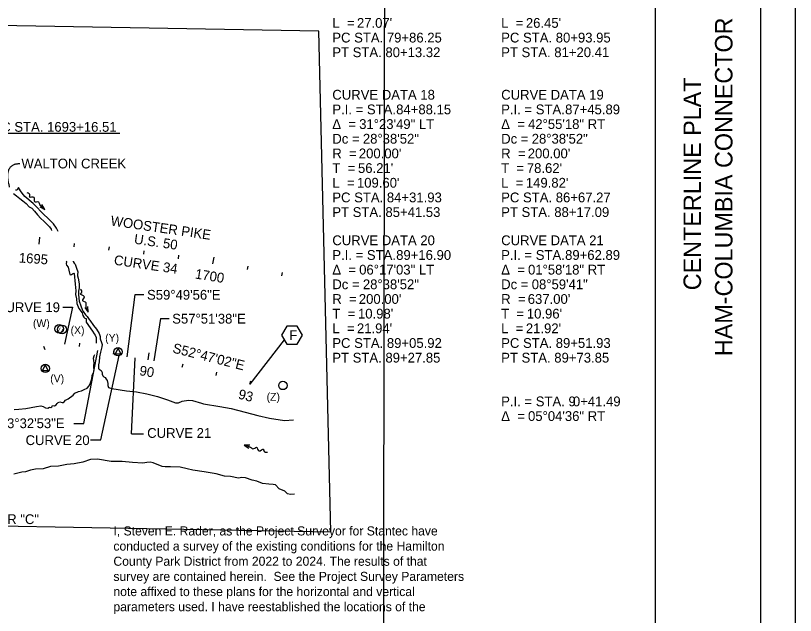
# Model space of a CAD drawing. Extents: x -9.2 to 34, y -2.2 to 22.
# Drawn here: x 22.85 to 34, y 5.52 to 14.11 of the extents above; entities that cross this region are included whole.
import ezdxf

# ---------------------------------------------------------------- set-up
doc = ezdxf.new("R2010")
doc.units = 0
for name, color, linetype in [('BD_P_Text', 7, 'Continuous'), ('DV_X_Corp_Line', 7, 'Continuous'), ('DV_X_Property_Line', 7, 'Continuous'), ('DV_X_Section_VMS_Line', 7, 'Continuous'), ('DV_X_Text', 7, 'Continuous'), ('GE_P_Alignment_100_Bearings', 7, 'Continuous'), ('GE_P_Alignment_100_Curve_Data', 7, 'Continuous'), ('GE_P_Alignment_100_Stations', 7, 'Continuous'), ('GE_X_Alignment_100_Bearings', 7, 'Continuous'), ('GE_X_Alignment_100_Stations', 7, 'Continuous'), ('HY_X_Water_Edge', 7, 'Continuous'), ('RD_P_Text', 7, 'Continuous'), ('RW_X_CL', 7, 'Continuous'), ('RW_X_Esmt_SW', 7, 'Continuous'), ('RW_X_Esmt_U', 7, 'Continuous'), ('RW_X_Text', 7, 'Continuous'), ('ser-work', 7, 'Continuous'), ('SV_P_Mon_Cells_Set', 7, 'Continuous'), ('SV_X_Mon_Cells_Found', 7, 'Continuous')]:
    doc.layers.add(name, color=color, linetype=linetype)

msp = doc.modelspace()

# ---------------------------------------------------------------- linework, layer by layer
at = {"layer": 'BD_P_Text'}
msp.add_lwpolyline([(26.949, 9.532), (26.874, 9.662), (26.724, 9.662), (26.649, 9.532), (26.724, 9.402), (26.874, 9.402)], close=True, dxfattribs=at)
at = {"layer": 'DV_X_Corp_Line'}
for p, q in [((24.339, 12.425), (24.339, 12.425)), ((23.661, 9.931), (23.661, 9.931)), ((24.919, 9.769), (24.919, 9.769)), ((23.822, 8.269), (23.822, 8.269)), ((24.064, 8.032), (24.064, 8.032))]:
    msp.add_line(p, q, dxfattribs=at)
at = {"layer": 'DV_X_Section_VMS_Line'}
for p, q in [((23.265, 11.33), (23.222, 11.401)), ((23.193, 11.37), (23.265, 11.33)), ((23.839, 9.93), (23.884, 9.861)), ((23.884, 9.861), (23.879, 9.944)), ((26.197, 7.956), (26.114, 7.958)), ((26.114, 7.958), (26.185, 7.915))]:
    msp.add_line(p, q, dxfattribs=at)
for points in [[(23.265, 11.33), (23.205, 11.388), (23.187, 11.416), (23.177, 11.436), (23.121, 11.439), (23.114, 11.502), (23.045, 11.511), (23.053, 11.535), (23.013, 11.572)], [(23.884, 9.861), (23.858, 9.94), (23.855, 9.974), (23.855, 9.996), (23.807, 10.024), (23.831, 10.083), (23.774, 10.124), (23.792, 10.141), (23.774, 10.193)], [(26.114, 7.958), (26.194, 7.934), (26.223, 7.918), (26.241, 7.905), (26.292, 7.928), (26.327, 7.875), (26.392, 7.899), (26.397, 7.874), (26.45, 7.859)]]:
    msp.add_spline(points, degree=3, dxfattribs=at)
at = {"layer": 'DV_X_Text'}
msp.add_lwpolyline([(18.276, 14.043), (16.086, 17.097), (11.768, 16.791), (8.473, 17.571), (6.946, 17.389), (5.747, 14.096), (6.821, 5.653), (16.646, 5.717), (18.934, 6.871), (27.356, 6.717), (27.182, 13.883)], close=True, dxfattribs=at)
at = {"layer": 'GE_P_Alignment_100_Bearings'}
for p, q in [((22.327, 12.425), (24.339, 12.425)), ((24.444, 9.224), (24.555, 10.113)), ((24.555, 10.113), (24.681, 10.113)), ((23.523, 9.931), (23.661, 9.931)), ((23.661, 9.931), (23.546, 9.401)), ((24.919, 9.769), (24.823, 9.167)), ((24.919, 9.769), (25.042, 9.769)), ((26.686, 9.467), (26.199, 8.83)), ((23.822, 8.269), (24.024, 9.311)), ((24.064, 8.032), (24.33, 9.24)), ((24.504, 8.118), (24.558, 9.209)), ((23.678, 8.269), (23.822, 8.269)), ((23.92, 8.032), (24.064, 8.032)), ((24.504, 8.118), (24.677, 8.118))]:
    msp.add_line(p, q, dxfattribs=at)
at = {"layer": 'GE_P_Alignment_100_Stations'}
for p, q in [((23.76, 9.371), (23.768, 9.42)), ((23.268, 9.321), (23.251, 9.368)), ((24.247, 9.258), (24.259, 9.307)), ((24.741, 9.18), (24.757, 9.279)), ((25.229, 9.076), (25.242, 9.124)), ((25.714, 8.953), (25.726, 9.002)), ((26.199, 8.83), (26.211, 8.879))]:
    msp.add_line(p, q, dxfattribs=at)
at = {"layer": 'GE_X_Alignment_100_Stations'}
for p, q in [((23.186, 10.834), (23.193, 10.933)), ((23.685, 10.795), (23.689, 10.845)), ((24.182, 10.747), (24.188, 10.797)), ((24.679, 10.691), (24.685, 10.741)), ((25.175, 10.626), (25.182, 10.676)), ((25.67, 10.553), (25.685, 10.651)), ((26.163, 10.47), (26.171, 10.52)), ((26.654, 10.38), (26.664, 10.429))]:
    msp.add_line(p, q, dxfattribs=at)
at = {"layer": 'HY_X_Water_Edge'}
for points in [[(23.457, 11.016), (23.434, 11.062), (23.387, 11.127), (23.339, 11.179), (23.221, 11.289), (23.142, 11.373), (23.098, 11.417), (22.981, 11.517), (22.94, 11.564), (22.915, 11.6), (22.902, 11.621), (22.889, 11.645), (22.868, 11.613), (22.862, 11.61), (22.859, 11.609), (22.848, 11.609)], [(22.817, 11.562), (22.861, 11.527), (22.906, 11.489), (22.951, 11.455), (22.996, 11.415), (23.043, 11.369), (23.078, 11.348), (23.118, 11.307), (23.159, 11.254), (23.207, 11.2), (23.249, 11.163), (23.295, 11.121), (23.333, 11.082), (23.355, 11.049), (23.36, 11.029)], [(23.571, 10.598), (23.576, 10.587), (23.568, 10.555), (23.575, 10.536), (23.598, 10.508), (23.61, 10.465), (23.623, 10.399), (23.63, 10.397), (23.646, 10.403), (23.66, 10.41), (23.671, 10.417), (23.682, 10.419), (23.684, 10.413), (23.7, 10.263), (23.709, 10.169), (23.704, 10.112), (23.719, 10.05), (23.725, 9.985), (23.753, 9.912), (23.798, 9.85), (23.81, 9.814), (23.823, 9.79), (23.835, 9.777), (23.858, 9.773), (23.858, 9.719), (23.948, 9.591), (23.972, 9.552), (23.984, 9.533), (23.997, 9.498), (24.001, 9.443), (24, 9.419)], [(23.67, 10.59), (23.672, 10.585), (23.685, 10.563), (23.698, 10.547), (23.716, 10.493), (23.736, 10.439), (23.733, 10.398), (23.733, 10.38), (23.744, 10.347), (23.756, 10.267), (23.756, 10.211), (23.747, 10.16), (23.746, 10.108), (23.756, 10.021), (23.778, 9.951), (23.799, 9.901), (23.812, 9.87), (23.845, 9.824), (23.871, 9.799), (23.888, 9.771), (23.897, 9.758), (23.911, 9.745), (23.963, 9.672), (24.006, 9.616), (24.04, 9.557), (24.057, 9.514), (24.058, 9.48), (24.076, 9.425), (24.083, 9.398), (24.081, 9.365), (24.063, 9.287), (24.048, 9.22), (24.043, 9.152), (24.035, 9.106), (24.034, 9.055), (24.042, 9.045), (24.07, 9.027), (24.085, 9), (24.087, 8.976), (24.097, 8.95), (24.109, 8.936), (24.126, 8.927), (24.141, 8.903), (24.155, 8.884), (24.166, 8.842), (24.167, 8.811), (24.177, 8.783), (24.188, 8.776), (24.224, 8.77), (24.431, 8.737), (24.576, 8.723), (24.726, 8.691), (24.875, 8.654), (25.02, 8.605), (25.132, 8.563), (25.178, 8.565), (25.23, 8.585), (25.318, 8.601), (25.378, 8.597), (25.507, 8.558), (25.534, 8.55), (25.768, 8.513), (25.931, 8.48), (26.13, 8.43), (26.311, 8.382), (26.479, 8.345), (26.695, 8.311), (26.82, 8.319)], [(23.97, 9.041), (23.966, 9.062), (23.965, 9.1), (23.972, 9.129), (23.967, 9.168), (23.962, 9.205), (23.973, 9.237), (23.978, 9.257)], [(22.827, 8.47), (22.895, 8.471), (22.993, 8.483), (23.147, 8.512), (23.208, 8.521), (23.239, 8.513), (23.277, 8.493), (23.309, 8.488), (23.332, 8.501), (23.351, 8.499), (23.364, 8.508), (23.375, 8.524), (23.405, 8.522), (23.429, 8.537), (23.442, 8.552), (23.454, 8.568), (23.479, 8.578), (23.512, 8.568), (23.528, 8.569), (23.543, 8.579), (23.561, 8.603), (23.597, 8.619), (23.672, 8.673), (23.693, 8.702), (23.745, 8.725), (23.789, 8.737), (23.826, 8.754), (23.872, 8.775), (23.898, 8.806), (23.917, 8.852), (23.937, 8.905), (23.94, 8.957), (23.956, 8.986), (23.968, 9.008), (23.971, 9.036)], [(26.837, 7.258), (26.781, 7.253), (26.735, 7.259), (26.696, 7.299), (26.618, 7.332), (26.566, 7.388), (26.532, 7.395), (26.469, 7.399), (26.377, 7.408), (26.295, 7.441), (26.229, 7.457), (26.134, 7.492), (26.085, 7.494), (26.034, 7.486), (25.919, 7.507), (25.835, 7.515), (25.717, 7.545), (25.543, 7.578), (25.381, 7.6), (25.3, 7.62), (25.201, 7.642), (25.063, 7.646), (24.984, 7.646), (24.942, 7.652), (24.816, 7.703), (24.771, 7.714), (24.725, 7.707), (24.668, 7.702), (24.52, 7.711), (24.373, 7.722), (24.212, 7.726), (24.019, 7.758), (23.918, 7.751), (23.808, 7.715), (23.687, 7.688), (23.581, 7.68), (23.461, 7.655), (23.347, 7.651), (23.242, 7.62), (23.13, 7.615), (23.061, 7.601), (22.987, 7.575), (22.935, 7.573), (22.823, 7.544)]]:
    msp.add_lwpolyline(points, dxfattribs=at)
at = {"layer": 'RW_X_CL'}
msp.add_line((32, 0.5), (32, 21.5), dxfattribs=at)
msp.add_lwpolyline([(1.5, 21.5), (33.5, 21.5), (33.5, 0.5), (1.5, 0.5)], close=True, dxfattribs=at)
at = {"layer": 'RW_X_Esmt_SW'}
msp.add_lwpolyline([(0, 0), (34, 0), (34, 22), (0, 22)], close=True, dxfattribs=at)
at = {"layer": 'RW_X_Esmt_U'}
msp.add_lwpolyline([(28.133, 18.466), (5.633, 18.5), (5.61, 3.5), (28.11, 3.466)], close=True, dxfattribs=at)
at = {"layer": 'RW_X_Text'}
msp.add_open_spline([(22.762, 11.651), (22.672, 11.987), (22.906, 11.989)], degree=2, dxfattribs=at)
at = {"layer": 'SV_P_Mon_Cells_Set'}
for points in [[(24.354, 9.263), (24.312, 9.347), (24.271, 9.263)], [(23.314, 9.025), (23.272, 9.109), (23.23, 9.025)]]:
    msp.add_lwpolyline(points, close=True, dxfattribs=at)
for centre in [(24.312, 9.294), (23.272, 9.056)]:
    msp.add_circle(centre, 0.06, dxfattribs=at)
at = {"layer": 'SV_X_Mon_Cells_Found'}
for centre, radius in [((23.47, 9.623), 0.0635), ((23.511, 9.614), 0.0635), ((26.671, 8.812), 0.06), ((26.671, 8.812), 0.06)]:
    msp.add_circle(centre, radius, dxfattribs=at)

# ---------------------------------------------------------------- texts
at = {"layer": 'BD_P_Text'}
msp.add_text('F', height=0.14, rotation=0, dxfattribs=at).set_placement((26.761, 9.462))
at = {"layer": 'DV_X_Property_Line'}
for s, p in [('I, Steven E. Rader, as the Project Surveyor for Stantec have ', (24.246, 6.665)), ('conducted a survey of the existing conditions for the Hamilton ', (24.246, 6.448)), ('County Park District from 2022 to 2024. The results of that ', (24.246, 6.231)), ('survey are contained herein.  See the Project Survey Parameters ', (24.246, 6.014)), ('note affixed to these plans for the horizontal and vertical ', (24.246, 5.797)), ('parameters used. I have reestablished the locations of the ', (24.246, 5.58))]:
    msp.add_text(s, height=0.13, dxfattribs=at).set_placement(p)
at = {"layer": 'GE_P_Alignment_100_Bearings'}
for s, p in [('PC STA. 1693+16.51', (22.517, 12.444)), ('S59°49\'56"E', (24.727, 10.04)), ('CURVE 19', (22.566, 9.862)), ('S57°51\'38"E', (25.087, 9.698)), ('S53°32\'53"E', (22.496, 8.201)), ('CURVE 21', (24.729, 8.062)), ('CURVE 20', (22.99, 7.959))]:
    msp.add_text(s, height=0.14, dxfattribs=at).set_placement(p)
msp.add_text('S52°47\'02"E', height=0.14, rotation=345.803, dxfattribs=at).set_placement((25.083, 9.285))
at = {"layer": 'GE_P_Alignment_100_Curve_Data'}
for s, p in [('L  = ', (27.377, 13.932)), ("27.07'", (27.729, 13.932)), ('L  = ', (29.792, 13.932)), ("26.45'", (30.145, 13.932)), ('PC STA. 79+86.25', (27.377, 13.722)), ('PC STA. 80+93.95', (29.792, 13.722)), ('PT STA. 80+13.32', (27.377, 13.512)), ('PT STA. 81+20.41', (29.792, 13.512)), ('CURVE DATA 18        ', (27.377, 12.904)), ('CURVE DATA 19        ', (29.792, 12.904)), ('P.I. = STA. ', (27.377, 12.694)), ('84+88.15', (28.29, 12.694)), ('P.I. = STA. ', (29.792, 12.694)), ('87+45.89', (30.706, 12.694)), ('Δ  = ', (27.377, 12.484)), ('31°23\'49" LT', (27.761, 12.484)), ('Δ  = ', (29.792, 12.484)), ('42°55\'18" RT', (30.176, 12.484)), ('Dc = ', (27.377, 12.274)), ('28°38\'52"', (27.814, 12.274)), ('Dc = ', (29.792, 12.274)), ('28°38\'52"', (30.229, 12.274)), ('R  = ', (27.377, 12.064)), ("200.00'", (27.756, 12.064)), ('R  = ', (29.792, 12.064)), ("200.00'", (30.172, 12.064)), ('T  = ', (27.377, 11.854)), ("56.21'", (27.744, 11.854)), ('T  = ', (29.792, 11.854)), ("78.62'", (30.159, 11.854)), ('L  = ', (27.377, 11.644)), ("109.60'", (27.729, 11.644)), ('L  = ', (29.792, 11.644)), ("149.82'", (30.145, 11.644)), ('PC STA. 84+31.93', (27.377, 11.434)), ('PC STA. 86+67.27', (29.792, 11.434)), ('PT STA. 85+41.53', (27.377, 11.224)), ('PT STA. 88+17.09', (29.792, 11.224)), ('CURVE DATA 20        ', (27.377, 10.82)), ('CURVE DATA 21       ', (29.792, 10.82)), ('P.I. = STA. ', (27.377, 10.61)), ('89+16.90', (28.29, 10.61)), ('P.I. = STA. ', (29.792, 10.61)), ('89+62.89', (30.706, 10.61)), ('Δ  = ', (27.377, 10.4)), ('06°17\'03" LT', (27.761, 10.4)), ('Δ  = ', (29.792, 10.4)), ('01°58\'18" RT', (30.176, 10.4)), ('Dc = ', (27.377, 10.19)), ('28°38\'52"', (27.814, 10.19)), ('Dc = ', (29.792, 10.19)), ('08°59\'41"', (30.229, 10.19)), ('R  = ', (27.377, 9.98)), ("200.00'", (27.756, 9.98)), ('R  = ', (29.792, 9.98)), ("637.00'", (30.172, 9.98)), ('T  = ', (27.377, 9.77)), ("10.98'", (27.744, 9.77)), ('T  = ', (29.792, 9.77)), ("10.96'", (30.159, 9.77)), ('L  = ', (27.377, 9.56)), ("21.94'", (27.729, 9.56)), ('L  = ', (29.792, 9.56)), ("21.92'", (30.145, 9.56)), ('PC STA. 89+05.92', (27.377, 9.35)), ('PC STA. 89+51.93', (29.792, 9.35)), ('PT STA. 89+27.85', (27.377, 9.14)), ('PT STA. 89+73.85', (29.792, 9.14)), ('P.I. = STA. 9', (29.792, 8.514)), ('0+41.49', (30.818, 8.514)), ('Δ  = ', (29.792, 8.304)), ('05°04\'36" RT', (30.176, 8.304))]:
    msp.add_text(s, height=0.14, dxfattribs=at).set_placement(p)
at = {"layer": 'GE_P_Alignment_100_Stations'}
for s, rotation, p in [('90', 350.8795, (24.611, 8.96)), ('93', 345.803, (26.022, 8.626))]:
    msp.add_text(s, height=0.14, rotation=rotation, dxfattribs=at).set_placement(p)
at = {"layer": 'GE_X_Alignment_100_Bearings'}
msp.add_text('CURVE 34', height=0.14, rotation=351.7366, dxfattribs=at).set_placement((24.247, 10.542))
at = {"layer": 'GE_X_Alignment_100_Stations'}
for s, rotation, p in [('1695', 356.0441, (22.89, 10.573)), ('1700', 351.0441, (25.407, 10.344))]:
    msp.add_text(s, height=0.14, rotation=rotation, dxfattribs=at).set_placement(p)
at = {"layer": 'RD_P_Text'}
for s, height, rotation, p in [('WALTON CREEK', 0.14, 0, (22.93, 11.919)), ('WOOSTER PIKE', 0.14, 351.7366, (24.2, 11.104)), ('U.S. 50', 0.14, 351.7366, (24.535, 10.843)), ('(W)', 0.112, 0, (23.095, 9.647)), ('(X)', 0.112, 0, (23.633, 9.548)), ('(Y)', 0.112, 0, (24.128, 9.438)), ('(V)', 0.112, 0, (23.342, 8.856)), ('(Z)', 0.112, 0, (26.437, 8.594)), ('COLUMBIA CONNECTOR "C"', 0.14, 0, (20.626, 6.828))]:
    msp.add_text(s, height=height, rotation=rotation, dxfattribs=at).set_placement(p)
at = {"layer": 'ser-work'}
for s, p in [('HAM-COLUMBIA CONNECTOR', (33.1, 9.232)), ('CENTERLINE PLAT', (32.65, 10.175))]:
    msp.add_text(s, height=0.25, rotation=90, dxfattribs=at).set_placement(p)
at = {"layer": 'SV_X_Mon_Cells_Found'}
for p in [(23.451, 9.596), (23.492, 9.586)]:
    msp.add_text('i', height=0.0665, rotation=330.3084, dxfattribs=at).set_placement(p)

doc.saveas('drawing.dxf')
